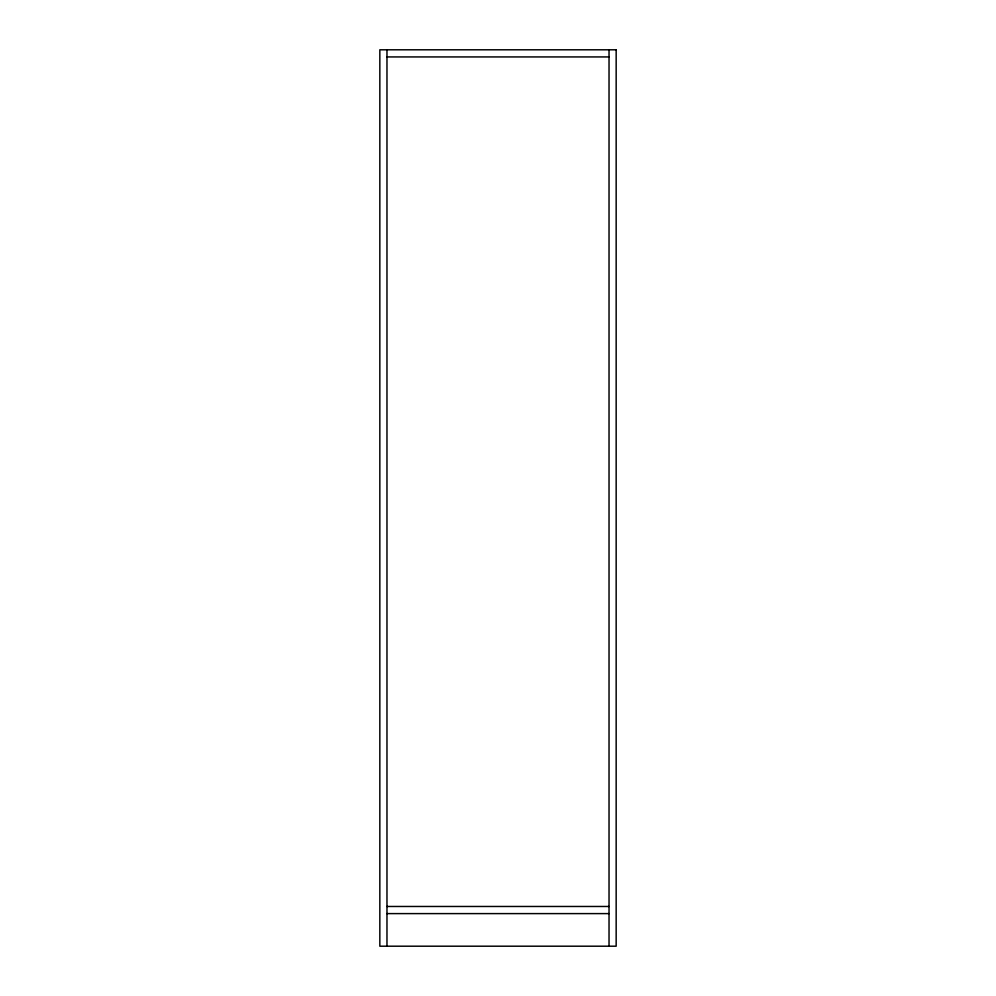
<?xml version="1.0" encoding="UTF-8"?>
<svg xmlns="http://www.w3.org/2000/svg" width="996" height="996" viewBox="0 0 996 996"><rect width="100%" height="100%" fill="white"/><g stroke="black" fill="none" stroke-linecap="round" stroke-linejoin="round"><path stroke-width="1.49" d="M386.971 56.934L609.029 56.934M386.971 906.472L609.029 906.472M386.971 913.606L609.029 913.606M609.029 49.8L609.029 946.2M386.971 49.8L386.971 946.2M616.163 49.8L379.837 49.8L379.837 946.2L616.163 946.2L616.163 49.8"/></g></svg>
